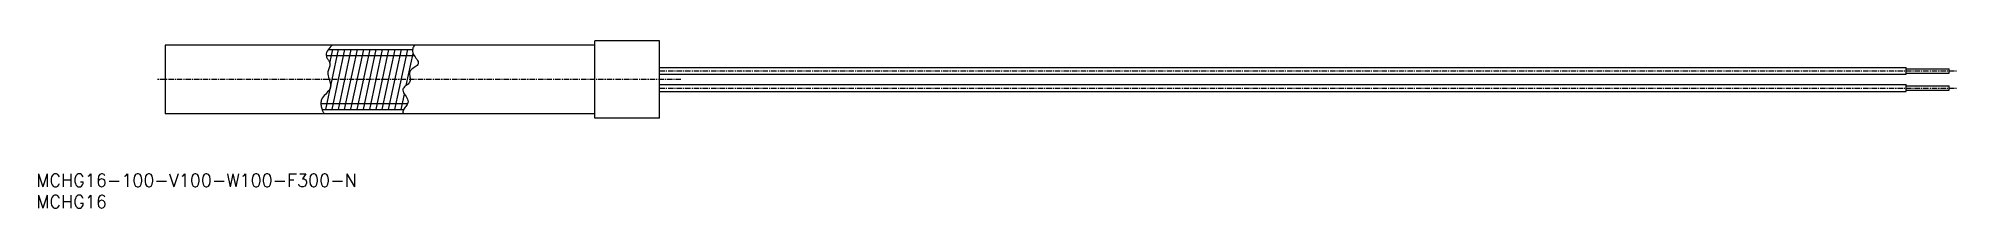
# Model space of a CAD drawing. Extents: x 1 to 447, y 0 to 39.
import ezdxf

# ---------------------------------------------------------------- set-up
doc = ezdxf.new("R2010")
doc.units = 0
doc.linetypes.add('CENTER', pattern=[2, 1.25, -0.25, 0.25, -0.25])
doc.layers.get('0').update_dxf_attribs({"linetype": 'CONTINUOUS'})
doc.layers.add('CENTER', color=1, linetype='CENTER')
doc.styles.get("Standard").update_dxf_attribs({"font": 'txt.shx'})

# ---------------------------------------------------------------- blocks, each defined once
blk = doc.blocks.new('*U8')
at = {"color": 7, "linetype": 'CONTINUOUS'}
blk.add_text('MCHG16', height=3, dxfattribs=at).set_placement((0, 0))
blk = doc.blocks.new('*U9')
at = {"color": 7, "linetype": 'CONTINUOUS'}
blk.add_text('MCHG16-100-V100-W100-F300-N', height=3, dxfattribs=at).set_placement((0, 5))

msp = doc.modelspace()

# ---------------------------------------------------------------- linework, layer by layer
at = {"color": 7, "linetype": 'CONTINUOUS'}
for p, q in [((130, 38), (30, 38)), ((30, 38), (30, 22)), ((130, 21), (130, 39)), ((145, 39), (130, 39)), ((145, 21), (145, 39)), ((145, 32.8), (435, 32.8)), ((435, 31.2), (435, 32.8)), ((435, 32.5), (445, 32.5)), ((435, 31.5), (445, 31.5)), ((445, 31.5), (445, 32.5)), ((145, 31.2), (435, 31.2)), ((145, 28.8), (435, 28.8)), ((145, 27.2), (435, 27.2)), ((435, 27.2), (435, 28.8)), ((435, 28.5), (445, 28.5)), ((435, 27.5), (445, 27.5)), ((445, 27.5), (445, 28.5)), ((130, 22), (30, 22)), ((145, 21), (130, 21))]:
    msp.add_line(p, q, dxfattribs=at)
at = {"color": 3, "linetype": 'CONTINUOUS'}
for p, q in [((67.37, 22.99), (70.37, 37.01)), ((67.99, 37.01), (87.56, 37.01)), ((68.3, 33.8), (68.98, 37.01)), ((68.84, 23.02), (71.83, 37.01)), ((70.3, 23.02), (73.29, 37.01)), ((71.76, 23.02), (74.75, 37.01)), ((73.24, 23.09), (76.21, 37.01)), ((74.68, 23.02), (77.67, 37.01)), ((76.15, 23.02), (79.13, 37.01)), ((77.6, 23.01), (80.59, 37.01)), ((79.07, 23.02), (82.06, 37.01)), ((80.52, 22.99), (83.52, 37.01)), ((81.99, 23.02), (84.98, 37.01)), ((83.45, 23.02), (86.44, 37.01)), ((86.1, 28.58), (87.7, 36.05)), ((87.86, 37.75), (87.87, 37.75)), ((67.45, 35.58), (87.95, 35.58)), ((66.24, 24.42), (86.41, 24.42)), ((66.52, 22.99), (85.47, 22.99)), ((84.91, 22.99), (85.67, 26.58))]:
    msp.add_line(p, q, dxfattribs=at)
at = {"color": 3, "linetype": 'CONTINUOUS', "flags": 128}
for points in [[(68.94, 38), (68.73, 37.8), (68.42, 37.49), (68.13, 37.18), (67.89, 36.87), (67.68, 36.56), (67.54, 36.25), (67.45, 35.94), (67.44, 35.63), (67.51, 35.32), (67.57, 35.18), (67.65, 35.04), (67.73, 34.89), (67.82, 34.75), (67.92, 34.61), (68.01, 34.46), (68.1, 34.32), (68.18, 34.17), (68.24, 34.02), (68.29, 33.87), (68.32, 33.65), (68.32, 33.43), (68.28, 33.2), (68.23, 32.97), (68.16, 32.74), (68.08, 32.51), (68, 32.27), (67.93, 32.03), (67.88, 31.79), (67.84, 31.54), (67.85, 31.2), (67.9, 30.85), (67.99, 30.5), (68.1, 30.15), (68.22, 29.81), (68.33, 29.47), (68.43, 29.14), (68.51, 28.82), (68.54, 28.51), (68.51, 28.22), (68.41, 27.92), (68.26, 27.63), (68.05, 27.35), (67.81, 27.08), (67.55, 26.8), (67.28, 26.53), (67.02, 26.25), (66.77, 25.95), (66.56, 25.65), (66.4, 25.33), (66.33, 25.11), (66.27, 24.89), (66.25, 24.65), (66.24, 24.42), (66.25, 24.18), (66.27, 23.94), (66.32, 23.7), (66.37, 23.46), (66.44, 23.23), (66.51, 23), (66.57, 22.85), (66.63, 22.7), (66.69, 22.55), (66.76, 22.4), (66.82, 22.26), (66.89, 22.12), (66.95, 22)], [(88.02, 38), (88, 37.98), (87.87, 37.77), (87.75, 37.56), (87.66, 37.35), (87.59, 37.14), (87.54, 36.92), (87.53, 36.71), (87.55, 36.49), (87.63, 36.19), (87.78, 35.88), (87.95, 35.58), (88.15, 35.28), (88.36, 34.99), (88.55, 34.7), (88.71, 34.42), (88.83, 34.15), (88.88, 33.89), (88.85, 33.66), (88.75, 33.46), (88.6, 33.28), (88.4, 33.11), (88.16, 32.93), (87.91, 32.76), (87.66, 32.59), (87.42, 32.4), (87.21, 32.21), (87.04, 32), (86.92, 31.77), (86.87, 31.56), (86.85, 31.34), (86.87, 31.12), (86.9, 30.88), (86.94, 30.65), (86.99, 30.41), (87.02, 30.18), (87.03, 29.95), (87.02, 29.73), (86.96, 29.52), (86.85, 29.31), (86.7, 29.11), (86.52, 28.93), (86.31, 28.75), (86.1, 28.59), (85.88, 28.42), (85.69, 28.25), (85.51, 28.08), (85.38, 27.91), (85.3, 27.72), (85.28, 27.47), (85.34, 27.2), (85.47, 26.91), (85.64, 26.62), (85.84, 26.32), (86.04, 26.01), (86.23, 25.7), (86.39, 25.4), (86.49, 25.09), (86.51, 24.8), (86.47, 24.58), (86.39, 24.36), (86.27, 24.15), (86.13, 23.94), (85.97, 23.73), (85.81, 23.52), (85.65, 23.31), (85.52, 23.09), (85.41, 22.87), (85.34, 22.64), (85.33, 22.54), (85.32, 22.44), (85.33, 22.33), (85.34, 22.22), (85.35, 22.11), (85.37, 22.01), (85.37, 22)]]:
    msp.add_lwpolyline(points, dxfattribs=at)
at = {"layer": 'CENTER', "color": 1, "linetype": 'CENTER'}
for p, q in [((145, 32), (447, 32)), ((150, 30), (28, 30)), ((145, 28), (447, 28))]:
    msp.add_line(p, q, dxfattribs=at)

# ---------------------------------------------------------------- block references
at = {"color": 7, "linetype": 'CONTINUOUS'}
for name in ['*U9', '*U8']:
    msp.add_blockref(name, (0, 0), dxfattribs=at)

doc.saveas('drawing.dxf')
